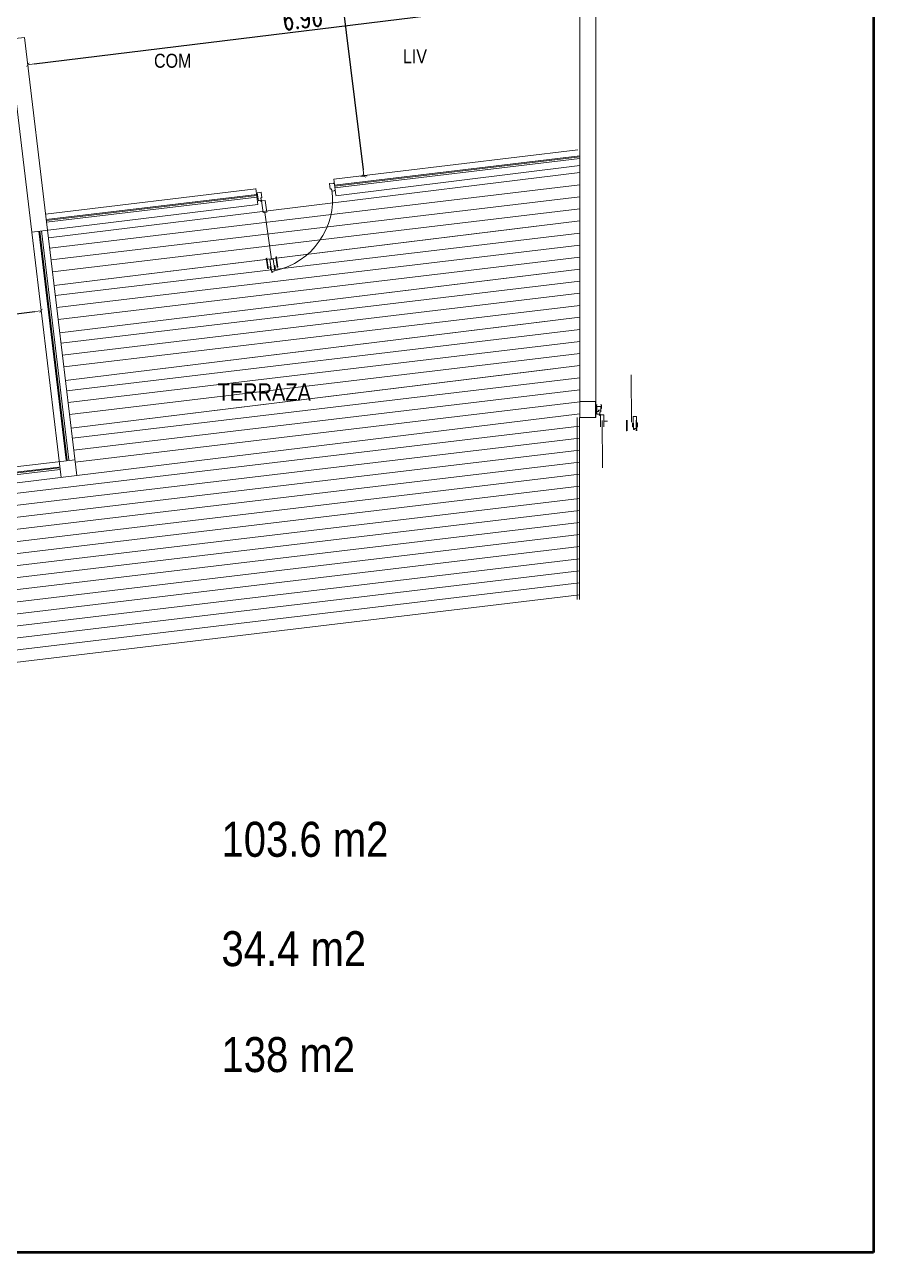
# Model space of a CAD drawing. Header units: millimetres. Extents: x 4525 to 9082, y 179 to 563.
# Drawn here: x 5285.44 to 5296.07, y 489.21 to 504.58 of the extents above; entities that cross this region are included whole.
import ezdxf

# ---------------------------------------------------------------- set-up
doc = ezdxf.new("R2010")
doc.units = ezdxf.units.MM
doc.header["$LTSCALE"] = 100
doc.layers.get('DEFPOINTS').update_dxf_attribs({"lineweight": 5})
for name, color, linetype, lineweight in [('004-Carpinterias', 1, 'Continuous', 18), ('006-Cotas parciales', 7, 'Continuous', 5), ('A01-Barrido', 250, 'Continuous', 5), ('A01-Carpinterias', 1, 'Continuous', 18), ('HATCH MUROS', 251, 'Continuous', 9)]:
    doc.layers.add(name, color=color, linetype=linetype, lineweight=lineweight)
doc.styles.add('AREAL', font='ARIALN.TTF')
doc.styles.add('COTAS', font='ROMANS.shx', dxfattribs={"width": 0.7})
doc.dimstyles.new('COTA40', dxfattribs={"dimscale": 0.4, "dimtxt": 0.3, "dimasz": 0.2, "dimexe": 0, "dimexo": 0, "dimgap": 0.09, "dimtad": 1, "dimzin": 0, "dimdsep": 46, "dimtxsty": 'COTAS', "dimblk1": 'COTA_N', "dimblk2": 'COTA_N', "dimsah": 1, "dimcen": 0.1, "dimclrd": 1, "dimclre": 8, "dimclrt": 5, "dimaunit": 1, "dimadec": 3, "dimazin": 0, "dimtfac": 1, "dimtix": 1, "dimtmove": 2, "dimatfit": 3, "dimldrblk": 'COTA_N', "dimfxl": 0, "dimtolj": 1, "dimtzin": 0, "dimarcsym": 0})

# ---------------------------------------------------------------- blocks, each defined once
blk = doc.blocks.new('COTA_N')
for p, q in [((-1, 0), (0, 0)), ((0, 0.5), (0, -0.5))]:
    blk.add_line(p, q)
at = {"const_width": 0.065}
blk.add_lwpolyline([(0.1414213562373163, 0.1414213562373021), (0.2828427124746327, 0.2828427124746187), (0, 0), (-0.1414213562373021, -0.1414213562373021), (-0.2828427124746185, -0.2828427124746185)], dxfattribs=at)
blk = doc.blocks.new('*D612')
at = {"layer": '006-Cotas parciales', "color": 1, "lineweight": -2, "ltscale": 100}
blk.add_line((5281.755375807274, 500.5148633182498), (5285.566709491989, 500.9876058140958), dxfattribs=at)
at = {"layer": 'DEFPOINTS', "color": 0, "ltscale": 100}
for p in [(5285.646101106095, 500.9974532304871), (5285.646101106095, 500.9974532304877), (5281.675984193167, 500.5050159018573)]:
    blk.add_point(p, dxfattribs=at)
at = {"layer": '006-Cotas parciales', "color": 1, "lineweight": -2, "ltscale": 100, "yscale": 0.08000000000000002, "zscale": 0.08000000000000002}
for p, xscale, rotation in [((5285.646101106095, 500.9974532304877), 0.08000000000000003, 7.070625202405801), ((5281.675984193167, 500.505015901858), 0.08000000000000002, 187.0706252024058)]:
    blk.add_blockref('COTA_N', p, dxfattribs=dict(at, xscale=xscale, rotation=rotation))
at = {"layer": '006-Cotas parciales', "color": 5, "ltscale": 100, "insert": (5283.641840187666, 500.90604821368), "char_height": 0.12, "attachment_point": 5, "rotation": 7.070625202405801, "style": 'COTAS'}
blk.add_mtext('\\A1;{\\H2x;4.00}', dxfattribs=at)
blk = doc.blocks.new('*D620')
at = {"layer": '006-Cotas parciales', "color": 1, "lineweight": -2, "ltscale": 100}
blk.add_line((5285.559035041681, 504.0884322098497), (5292.311809238913, 504.9180395653161), dxfattribs=at)
at = {"layer": 'DEFPOINTS', "color": 0, "ltscale": 100}
for p in [(5292.391212261025, 504.9277945681137), (5292.391212261025, 504.9277945681143), (5285.479632019569, 504.0786772070509)]:
    blk.add_point(p, dxfattribs=at)
at = {"layer": '006-Cotas parciales', "color": 1, "lineweight": -2, "ltscale": 100, "xscale": 0.08000000000000002, "yscale": 0.08000000000000002, "zscale": 0.08000000000000002}
for p, rotation in [((5292.391212261025, 504.9277945681143), 7.003936447478181), ((5285.479632019569, 504.0786772070515), 187.0039364474782)]:
    blk.add_blockref('COTA_N', p, dxfattribs=dict(at, rotation=rotation))
at = {"layer": '006-Cotas parciales', "color": 5, "ltscale": 100, "insert": (5288.916399884841, 504.6580717806999), "char_height": 0.12, "attachment_point": 5, "rotation": 7.003936447478179, "style": 'COTAS'}
blk.add_mtext('\\A1;{\\H2x;6.96}', dxfattribs=at)
blk = doc.blocks.new('*D621')
at = {"layer": '006-Cotas parciales', "color": 1, "lineweight": -2, "ltscale": 100}
blk.add_line((5288.869763472571, 509.2555994112921), (5289.677384893518, 502.7626065038751), dxfattribs=at)
at = {"layer": 'DEFPOINTS', "color": 0, "ltscale": 100}
for p in [(5288.859888882665, 509.3349876501829), (5289.687259483448, 502.6832182649873), (5289.687259483435, 502.6832182649857)]:
    blk.add_point(p, dxfattribs=at)
at = {"layer": '006-Cotas parciales', "color": 1, "lineweight": -2, "ltscale": 100, "xscale": 0.08000000000000002, "yscale": 0.08000000000000002, "zscale": 0.08000000000000002}
for p, rotation in [((5288.859888882654, 509.3349876501815), 97.09023635948252), ((5289.687259483435, 502.6832182649857), 277.0902363594825)]:
    blk.add_blockref('COTA_N', p, dxfattribs=dict(at, rotation=rotation))
at = {"layer": '006-Cotas parciales', "color": 5, "ltscale": 100, "insert": (5289.428381248878, 506.0283584079227), "char_height": 0.12, "attachment_point": 5, "rotation": 277.0902363594825, "style": 'COTAS'}
blk.add_mtext('\\A1;{\\H2x;6.70}', dxfattribs=at)

msp = doc.modelspace()

# ---------------------------------------------------------------- linework, layer by layer
at = {"layer": '004-Carpinterias', "linetype": 'Continuous', "extrusion": (-0.02102444757590097, 0.1444198270646843, 0.9892931244857284)}
for p, q in [((5288.424580005534, 502.2262656674718, -0.1094566142858264), (5288.403202349952, 502.3731117289795, -0.131347938172703)), ((5288.452399841784, 502.3787742513467, 1.787280658576883), (5288.473777497365, 502.2319281898387, 1.809171982463759)), ((5288.530871597855, 501.6419066875911, -0.0218913187384473), (5288.445360975529, 502.2292909336227, -0.1094566142859106)), ((5288.533606051307, 501.477350737923, 0.002189139901353165), (5288.510090627858, 501.6388814214407, -0.02189131873843397)), ((5288.551652567851, 501.6449319537411, -0.02189131873836292), (5288.573030223433, 501.4980858922339, 5.148456772019472e-09))]:
    msp.add_line(p, q, dxfattribs=at)
at = {"layer": '004-Carpinterias', "color": 1, "linetype": 'Continuous', "extrusion": (-0.02102444757590097, 0.1444198270646843, 0.9892931244857284)}
for p, q in [((5288.551652567852, 501.6449319537415, -0.02189131873837713), (5288.510090627858, 501.6388814214407, -0.02189131873843397)), ((5288.521777069061, 501.5586056463404, -0.009924072393652672), (5288.511881369015, 501.557165043404, -0.009924072393581618)), ((5288.511881369131, 501.5571650434211, -0.009924072393581618), (5288.518722226237, 501.5101742530397, -0.002918841193058519)), ((5288.563339009283, 501.5646561786749, -0.009924072393666883), (5288.573234709326, 501.5660967816094, -0.009924072393581618)), ((5288.573234709208, 501.5660967815923, -0.00992407239361004), (5288.580075566431, 501.5191059912279, -0.002918841193086941)), ((5288.528617926288, 501.5116148559169, -0.002918841184389898), (5288.518722226247, 501.5101742529812, -0.002918841184333054)), ((5288.54844960136, 501.4795116423241, 0.002189139901367376), (5288.533606051307, 501.477350737923, 0.002189139901353165)), ((5288.54844960136, 501.4795116423241, 0.002189139901367376), (5288.533606051307, 501.477350737923, 0.002189139901353165)), ((5288.573030223433, 501.4980858922336, 5.148485193728902e-09), (5288.546311833493, 501.4941962643341, 5.148456772019472e-09)), ((5288.546311833493, 501.4941962643341, 5.148456772019472e-09), (5288.54844960136, 501.4795116423241, 0.002189139901367376)), ((5288.570179866399, 501.5176653882348, -0.002918841184418319), (5288.58007556644, 501.5191059911699, -0.002918841184446741))]:
    msp.add_line(p, q, dxfattribs=at)
at = {"layer": '004-Carpinterias', "color": 1, "linetype": 'Continuous'}
for p, q in [((5288.573030223434, 501.4980858922339, 5.148485193728902e-09), (5288.546311833493, 501.4941962643341, 5.148456772019472e-09)), ((5292.651537073114, 499.7525433384567, -0.01064036527237899), (5292.624537518171, 499.7523833414375, -0.01064036527240741)), ((5293.102503488083, 499.5249330948014, -0.01064036527237899), (5293.07550393314, 499.5247730977821, -0.01064036527240741))]:
    msp.add_line(p, q, dxfattribs=at)
at = {"layer": '004-Carpinterias', "linetype": 'Continuous', "extrusion": (-0.0008648253841352666, 0.1459395968280031, 0.9892931244857284)}
for p, q in [((5293.037617022557, 499.6034995879511, -0.03253168915931148), (5293.034099605195, 500.1970650407795, -0.1200969847067748)), ((5292.650046764274, 499.5439513601586, -0.1200969847066906), (5292.649167409932, 499.6923427233659, -0.1419883085935671)), ((5292.691166717707, 499.6925916076188, -0.1419883085935956), (5292.692046072048, 499.5442002444116, -0.120096984706719)), ((5292.675187021023, 499.0298427052458, -0.03253168915931148), (5292.671669603661, 499.6234081580741, -0.1200969847067748)), ((5293.060592115834, 499.5098450582022, -0.008451230519511022), (5293.059624825964, 499.6730755737561, -0.03253168915929816)), ((5293.10162413374, 499.6733244580083, -0.03253168915922711), (5293.102503488082, 499.5249330948015, -0.01064036527240741))]:
    msp.add_line(p, q, dxfattribs=at)
at = {"layer": '004-Carpinterias', "color": 1, "linetype": 'Continuous', "extrusion": (-0.0008648253841352666, 0.1459395968280031, 0.9892931244857284)}
for p, q in [((5292.609139124218, 499.8195652781457, -0.02056444281451686), (5292.599139288984, 499.8195060199895, -0.0205644428144458)), ((5292.599139289103, 499.8195060199903, -0.0205644428144458), (5292.599420682733, 499.7720207325399, -0.01355921161392271)), ((5292.609420517964, 499.7720799906369, -0.01355921160525408), (5292.599420682735, 499.7720207324807, -0.01355921160519724)), ((5292.624625453699, 499.7375441890907, -0.00845123051949681), (5292.609625700865, 499.7374553018576, -0.008451230519511022)), ((5292.624625453699, 499.7375441890907, -0.00845123051949681), (5292.609625700865, 499.7374553018576, -0.008451230519511022)), ((5292.651537073113, 499.7525433384566, -0.01064036527237899), (5292.624537518171, 499.7523833414375, -0.01064036527240741)), ((5292.624537518171, 499.7523833414375, -0.01064036527240741), (5292.624625453699, 499.7375441890907, -0.00845123051949681)), ((5292.651138432226, 499.8198141624001, -0.02056444281453107), (5292.661138267456, 499.8198734205546, -0.0205644428144458)), ((5292.65141982586, 499.7723288748903, -0.01355921160528251), (5292.661419661087, 499.772388133046, -0.01355921160531093)), ((5292.661138267337, 499.8198734205537, -0.02056444281447423), (5292.661419661086, 499.7723881331049, -0.01355921161395113)), ((5293.060105539187, 499.5919550344904, -0.02056444281451686), (5293.050105703953, 499.5918957763342, -0.0205644428144458)), ((5293.050105704072, 499.591895776335, -0.0205644428144458), (5293.050387097702, 499.5444104888846, -0.01355921161392271)), ((5293.060386932933, 499.5444697469815, -0.01355921160525408), (5293.050387097705, 499.5444104888253, -0.01355921160519724)), ((5293.101624133741, 499.6733244580084, -0.03253168915924132), (5293.059624825964, 499.6730755737561, -0.03253168915929816)), ((5293.102104847195, 499.5922039187447, -0.02056444281453107), (5293.112104682426, 499.5922631768993, -0.0205644428144458)), ((5293.102386240829, 499.544718631235, -0.01355921160528251), (5293.112386076056, 499.5447778893907, -0.01355921160531093)), ((5293.112104682306, 499.5922631768984, -0.02056444281447423), (5293.112386076055, 499.5447778894496, -0.01355921161395113)), ((5293.075591868668, 499.5099339454353, -0.00845123051949681), (5293.060592115834, 499.5098450582022, -0.008451230519511022)), ((5293.075591868668, 499.5099339454353, -0.00845123051949681), (5293.060592115834, 499.5098450582022, -0.008451230519511022)), ((5293.102503488082, 499.5249330948013, -0.01064036527237899), (5293.07550393314, 499.5247730977821, -0.01064036527240741)), ((5293.07550393314, 499.5247730977821, -0.01064036527240741), (5293.075591868668, 499.5099339454353, -0.00845123051949681))]:
    msp.add_line(p, q, dxfattribs=at)
at = {"layer": '004-Carpinterias', "ltscale": 0.01, "const_width": 0.02}
for points in [[(5288.467664501944, 501.6595917590983), (5288.487832943027, 501.5210519585791)], [(5288.586412902358, 501.6768789943088), (5288.606581343442, 501.5383391937899)]]:
    msp.add_lwpolyline(points, dxfattribs=at)
at = {"layer": '004-Carpinterias', "ltscale": 0.01, "const_width": 0.01999999999999999, "elevation": -0.01064037042086419}
for points in [[(5292.977460347906, 499.6297497921936), (5292.978289962085, 499.489752099056)], [(5293.097458370566, 499.6304608900631), (5293.098287984745, 499.4904631969256)]]:
    msp.add_lwpolyline(points, dxfattribs=at)
at = {"layer": 'A01-Barrido', "linetype": 'Continuous', "extrusion": (-0.02102444757590097, 0.1444198270646843, 0.9892931244857284)}
msp.add_circle((-5305.61146337289, 261.8618265497415, -38.76305958233649), 0.007500008106809762, dxfattribs=at)
at = {"layer": 'A01-Barrido', "linetype": 'Continuous', "extrusion": (-0.0008648253841352666, 0.1459395968280031, 0.9892931244857284)}
msp.add_circle((-5295.50982179324, -463.6082916746156, 66.309344118722), 0.007500008106809761, dxfattribs=at)
at = {"layer": 'A01-Barrido', "linetype": 'Continuous', "extrusion": (-0.02102444757590097, 0.1444198270646843, 0.9892931244857284)}
msp.add_arc((-5305.587973319873, 261.847082318969, -38.7630595823363), 0.9160055875241548, 94.09987707240775, 179.6662266810925, dxfattribs=at)
at = {"layer": 'A01-Carpinterias', "linetype": 'Continuous', "extrusion": (-0.02102444757590097, 0.1444198270646843, 0.9892931244857284)}
for p, q in [((5288.351704281522, 502.4734927468631, -0.147096281406653), (5288.401182728261, 502.4806957537551, -0.1470962814067667)), ((5288.365956051873, 502.3755953727755, -0.1325020655195237), (5288.351704281522, 502.4734927468631, -0.147096281406653)), ((5288.41115896214, 502.4121676287517, -0.1368803357804245), (5288.401182728261, 502.4806957537551, -0.1470962814067667)), ((5289.30572574641, 502.5962665077424, 1.77131340182958), (5289.256247251595, 502.5890634938527, 1.771313401829481)), ((5289.266223485472, 502.5205353688481, 1.781529347455994), (5289.256247251595, 502.5890634938527, 1.771313401829481)), ((5289.266223485472, 502.5205353688481, 1.781529347455994), (5289.281067035658, 502.5226962732688, 1.781529347455994)), ((5289.281067035658, 502.5226962732688, 1.781529347455994), (5289.285342571989, 502.4933270239077, 1.785907617754241)), ((5289.285342571989, 502.4933270239077, 1.785907617754241), (5289.319977516796, 502.4983691334035, 1.785907617754212)), ((5289.305725746411, 502.5962665077433, 1.771313401829467), (5289.307150923448, 502.5864767703089, 1.772772823422038)), ((5289.319977516796, 502.4983691334035, 1.785907617754212), (5289.318552339758, 502.5081588708373, 1.784448196161755)), ((5288.400590948582, 502.3806374752698, -0.1325020655196232), (5288.365956051873, 502.3755953727755, -0.1325020655195237)), ((5288.41115896214, 502.4121676287517, -0.1368803357804245), (5288.396315411956, 502.4100067243309, -0.1368803357803818)), ((5288.396315411956, 502.4100067243309, -0.1368803357803818), (5288.400590948582, 502.3806374752698, -0.1325020655196232)), ((5288.410837901791, 502.3727237190456, 1.787280658576911), (5288.452399841784, 502.3787742513467, 1.787280658576883)), ((5288.424580005534, 502.2262656674718, -0.1094566142858264), (5288.466141945526, 502.2323161997726, -0.1094566142858548))]:
    msp.add_line(p, q, dxfattribs=at)
at = {"layer": 'A01-Carpinterias', "linetype": 'Continuous', "extrusion": (-0.0008648253841352666, 0.1459395968280031, 0.9892931244857284)}
for p, q in [((5292.604526798879, 499.80031678441, -2.076365248577131), (5292.654525920992, 499.8006130748683, -2.076365248577245)), ((5292.605113035103, 499.7013892091919, -2.061771032690002), (5292.604526798879, 499.80031678441, -2.076365248577131)), ((5292.640112404407, 499.7015966124177, -2.061771032690102), (5292.605113035103, 499.7013892091919, -2.061771032690002)), ((5292.654936286127, 499.7313638094616, -2.066149302950903), (5292.639936533162, 499.731274922227, -2.06614930295086)), ((5292.639936533162, 499.731274922227, -2.06614930295086), (5292.640112404407, 499.7015966124177, -2.061771032690102)), ((5292.649167409932, 499.6923427233659, -0.1419883085935671), (5292.691166717707, 499.6925916076188, -0.1419883085935956)), ((5292.654936286127, 499.7313638094616, -2.066149302950903), (5292.654525920992, 499.8006130748683, -2.076365248577245)), ((5292.69305422157, 499.6136517880897, -0.1200969847066906), (5292.735053529344, 499.6139006723427, -0.120096984706719))]:
    msp.add_line(p, q, dxfattribs=at)
at = {"layer": 'HATCH MUROS', "color": 0, "ltscale": 100}
for p, q in [((5296.06604953438, 518.8733057929214), (5296.06604953438, 489.20609391098)), ((5289.335556867774, 502.4447420182562, -0.1419883085935956), (5289.311836599514, 502.6433304088364, -0.1419883085935956)), ((5288.359858540641, 502.3263393052222, -0.1419883085935956), (5288.335915660964, 502.5267621321312, -0.1419883085935956)), ((5292.590706900774, 499.8601242451973, -0.1419883085935956), (5292.390706903672, 499.8601582990495, -0.1419883085935956)), ((5292.590706900774, 499.8601242451982, -0.1419883085935956), (5292.390706903672, 499.8601582990505, -0.1419883085935956)), ((5292.587251316798, 499.6586883863535, -0.1419883085935956), (5292.587381346811, 499.858688344084, -0.1419883085935956)), ((5292.590672846921, 499.6601242480963, -0.1419883085935956), (5292.390672849821, 499.6601583019485, -0.1419883085935956)), ((5292.39067284982, 499.6601583019495, -0.1419883085935956), (5292.590672846921, 499.6601242480974, -0.1419883085935956)), ((5292.590672846921, 499.6601242480963, -0.1419883085935956), (5292.39067284982, 499.6601583019485, -0.1419883085935956)), ((5292.39067284982, 499.6601583019505, -0.1419883085935956), (5292.590672846922, 499.6601242480983, -0.1419883085935956)), ((5292.59067284692, 499.6601242480975, -0.1419883085935956), (5292.39067284982, 499.6601583019495, -0.1419883085935956)), ((5296.06604953438, 489.20609391098), (5274.766375391575, 489.20609391098))]:
    msp.add_line(p, q, dxfattribs=at)
at = {"layer": 'HATCH MUROS', "color": 0, "lineweight": 50, "ltscale": 100}
for p, q in [((5296.06604953438, 518.2109003498229), (5296.06604953438, 489.20609391098)), ((5296.06604953438, 489.20609391098), (5277.743788113557, 489.20609391098))]:
    msp.add_line(p, q, dxfattribs=at)
at = {"layer": 'HATCH MUROS', "color": 0, "linetype": 'ByBlock', "ltscale": 100}
for p, q in [((5292.391210115949, 502.8155494591169, -0.1419883085935956), (5292.391217199795, 509.7909822266645, -0.1419883085935956)), ((5292.591210115949, 502.8155492560085, -0.1419883085935956), (5292.591217199794, 509.7909820235562, -0.1419883085935956)), ((5285.24033848998, 504.3963407352566, -0.1419883085935956), (5285.438931757004, 504.4200201417693, -0.1419883085935956)), ((5285.240338489981, 504.3963407352567, -0.1419883085935956), (5285.528080633547, 501.9831192585703, -0.1419883085935956)), ((5285.438931757005, 504.4200201417693, -0.1419883085935956), (5285.726673900571, 502.0067986650828, -0.1419883085935956)), ((5289.311836599514, 502.6433304088364, -0.1419883085935956), (5292.367116590362, 503.0140929103431, -0.1419883085935956)), ((5289.33636738462, 502.4379562924713, -0.1419883085935956), (5292.391210115949, 502.8155494591169, -0.1419883085935956)), ((5292.391210115949, 502.8155494591169, -0.1419883085935956), (5292.39067284982, 499.6601583019505, -0.1419883085935956)), ((5292.591210113051, 502.8155154052646, -0.1419883085935956), (5292.590672846922, 499.6601242480983, -0.1419883085935956)), ((5285.702580374984, 502.2053421163091, -0.1419883085935956), (5288.336134813721, 502.5249276320341, -0.1419883085935956)), ((5285.528080633546, 501.9831192585703, -0.1419883085935956), (5288.360228339307, 502.326384180808, -0.1419883085935956)), ((5289.335556867774, 502.4447420182562, -0.1419883085935956), (5289.335556867774, 502.4447420182562, -0.1419883085935956)), ((5289.35965039336, 502.2461985670301, -0.1419883085935956), (5289.35965039336, 502.2461985670301, -0.1419883085935956)), ((5286.094585044621, 498.9336054605413, -0.1419883085935956), (5285.726703306298, 502.0068021851407, -0.1419883085935956)), ((5285.896002791328, 498.9098338666316, -0.1419883085935956), (5285.528121053005, 501.9830305912309, -0.1419883085935956)), ((5292.39067284982, 499.6601583019505, -0.1419883085935956), (5292.58725227674, 499.6601648788601, -0.1419883085935956)), ((5282.875060737326, 498.7504730018165, -0.1419883085935956), (5286.07086477636, 499.1321938511225, -0.1419883085935956)), ((5282.898781005586, 498.5518846112352, -0.1419883085935956), (5286.094585044621, 498.9336054605413, -0.1419883085935956))]:
    msp.add_line(p, q, dxfattribs=at)
at = {"layer": 'HATCH MUROS', "color": 3, "ltscale": 100}
for p, q in [((5289.32062114383, 502.5697853502973, -0.1419883085935956), (5292.39121023883, 502.9365499775681, -0.1419883085935956)), ((5289.321976850007, 502.5584352464602, -0.1419883085935956), (5292.391210227141, 502.9250379408437, -0.1419883085935956)), ((5289.324507293303, 502.5372501293121, -0.1419883085935956), (5292.391210205318, 502.9035505738445, -0.1419883085935956)), ((5285.710954783824, 502.1386309704243, -0.1419883085935956), (5288.344701470919, 502.4532172247658, -0.1419883085935956)), ((5285.71230815462, 502.1272805876392, -0.1419883085935956), (5288.34605737242, 502.4418671442591, -0.1419883085935956)), ((5285.7148342389, 502.1060949498309, -0.1419883085935956), (5288.348588180294, 502.4206820706576, -0.1419883085935956)), ((5285.972386759413, 499.1263964108196, -0.1419883085935956), (5285.629725056802, 501.9951934786812, -0.1419883085935956)), ((5285.993571876561, 499.1289268541162, -0.1419883085935956), (5285.650909519941, 501.9977293974079, -0.1419883085935956)), ((5285.961036655575, 499.1250407046421, -0.1419883085935956), (5285.618375303357, 501.993834838997, -0.1419883085935956)), ((5282.883034721982, 498.6837140275106, -0.1419883085935956), (5285.866818624842, 499.0401102619566, -0.1419883085935956)), ((5282.884390428159, 498.6723639236736, -0.1419883085935956), (5285.877109265871, 499.0298273859216, -0.1419883085935956)), ((5282.886920871456, 498.6511788065255, -0.1419883085935956), (5285.884825093788, 499.0092616338524, -0.1419883085935956))]:
    msp.add_line(p, q, dxfattribs=at)
at = {"layer": 'HATCH MUROS', "color": 4, "ltscale": 100}
for p, q in [((5285.73815346541, 501.9111502736657, -0.1419883085935956), (5292.391195259841, 502.7282987751213, -0.1419883085935956)), ((5285.753576533698, 501.7823096218643, -0.1419883085935956), (5292.391169180381, 502.5751327960893, -0.1419883085935956)), ((5285.771405229727, 501.6333729269201, -0.1419883085935956), (5292.391143457923, 502.4240634911022, -0.1419883085935956)), ((5285.789233925753, 501.4844362319756, -0.1419883085935956), (5292.391117735463, 502.2729941861148, -0.1419883085935956)), ((5285.809439781252, 501.3156413110408, -0.1419883085935956), (5292.391092370001, 502.1240215551721, -0.1419883085935956)), ((5285.809439781252, 501.3156413110408, -0.1419883085935956), (5291.841975876571, 502.0565772592252, -0.1419883085935956)), ((5285.82486284954, 501.1868006592394, -0.1419883085935956), (5292.391066331617, 501.9710967985738, -0.1419883085935956)), ((5285.842691545569, 501.0378639642952, -0.1419883085935956), (5292.391040609157, 501.8200274935867, -0.1419883085935956)), ((5285.860520241596, 500.8889272693507, -0.1419883085935956), (5292.391014886698, 501.6689581885992, -0.1419883085935956)), ((5285.880726097094, 500.7201323484159, -0.1419883085935956), (5292.390989480165, 501.5197443352232, -0.1419883085935956)), ((5285.880726097094, 500.7201323484159, -0.1419883085935956), (5291.913262192414, 501.4610682966003, -0.1419883085935956)), ((5285.896149165383, 500.5912916966145, -0.1419883085935956), (5292.390963482852, 501.367060801058, -0.1419883085935956)), ((5285.913977861412, 500.4423550016704, -0.1419883085935956), (5292.390937760393, 501.2159914960711, -0.1419883085935956)), ((5285.931806557438, 500.2934183067259, -0.1419883085935956), (5292.390912037933, 501.0649221910837, -0.1419883085935956)), ((5285.952012412937, 500.124623385791, -0.1419883085935956), (5292.390886590327, 500.9154671152743, -0.1419883085935956)), ((5285.952012412937, 500.124623385791, -0.1419883085935956), (5291.984548508256, 500.8655593339755, -0.1419883085935956)), ((5285.967435481225, 499.9957827339896, -0.1419883085935956), (5292.390860634088, 500.7630248035425, -0.1419883085935956)), ((5285.985264177254, 499.8468460390455, -0.1419883085935956), (5292.390834911629, 500.6119554985555, -0.1419883085935956)), ((5286.00309287328, 499.697909344101, -0.1419883085935956), (5292.390809189169, 500.4608861935679, -0.1419883085935956)), ((5286.023298728779, 499.5291144231662, -0.1419883085935956), (5292.39078370049, 500.3111898953254, -0.1419883085935956)), ((5286.023298728779, 499.5291144231662, -0.1419883085935956), (5292.055834824098, 500.2700503713506, -0.1419883085935956)), ((5286.038721797067, 499.4002737713648, -0.1419883085935956), (5292.390757785323, 500.1589888060269, -0.1419883085935956)), ((5286.056550493096, 499.2513370764206, -0.1419883085935956), (5292.390732062865, 500.0079195010398, -0.1419883085935956)), ((5286.074379189123, 499.1024003814761, -0.1419883085935956), (5292.390706340404, 499.8568501960523, -0.1419883085935956)), ((5286.094585044621, 498.9336054605413, -0.1419883085935956), (5292.390680810653, 499.7069126753765, -0.1419883085935956)), ((5281.739512130137, 498.2824923846527, -0.1419883085935956), (5292.387943940901, 499.5543877777737, -0.1419883085935956)), ((5292.357961823311, 499.6594146320099, -0.1419883085935956), (5292.357573736081, 497.3801586982345, -0.1419883085935956)), ((5292.387961822876, 499.6594095239321, -0.1419883085935956), (5292.387573735646, 497.3801535901567, -0.1419883085935956)), ((5281.757302331333, 498.1335510917168, -0.1419883085935956), (5292.387918218442, 499.4033184727863, -0.1419883085935956)), ((5281.775092532528, 497.9846097987809, -0.1419883085935956), (5292.387892495982, 499.2522491677993, -0.1419883085935956)), ((5281.792882733724, 497.835668505845, -0.1419883085935956), (5292.387866773523, 499.101179862812, -0.1419883085935956)), ((5281.810490351303, 497.6867054043213, -0.1419883085935956), (5292.387841051062, 498.9501105578246, -0.1419883085935956)), ((5281.828280552499, 497.5377641113855, -0.1419883085935956), (5292.387815328604, 498.7990412528376, -0.1419883085935956)), ((5281.846070753694, 497.3888228184496, -0.1419883085935956), (5292.387789606145, 498.6479719478504, -0.1419883085935956)), ((5281.86386095489, 497.2398815255137, -0.1419883085935956), (5292.387763883686, 498.4969026428633, -0.1419883085935956)), ((5281.881651156085, 497.0909402325778, -0.1419883085935956), (5292.387738161226, 498.3458333378761, -0.1419883085935956)), ((5281.869470515079, 496.9384190908152, -0.1419883085935956), (5292.387712438766, 498.1947640328888, -0.1419883085935956)), ((5281.887260716275, 496.7894777978793, -0.1419883085935956), (5292.387686716307, 498.0436947279016, -0.1419883085935956)), ((5281.90505091747, 496.6405365049434, -0.1419883085935956), (5292.387660993848, 497.8926254229144, -0.1419883085935956)), ((5281.922841118666, 496.4915952120076, -0.1419883085935956), (5292.387635271389, 497.7415561179274, -0.1419883085935956)), ((5281.940631319861, 496.3426539190717, -0.1419883085935956), (5292.387609548929, 497.59048681294, -0.1419883085935956)), ((5281.958421521057, 496.1937126261358, -0.1419883085935956), (5292.38758382647, 497.4394175079529, -0.1419883085935956))]:
    msp.add_line(p, q, dxfattribs=at)

# ---------------------------------------------------------------- texts
at = {"style": 'AREAL'}
for s, height, p in [('COM', 0.1749559028437464, (5287.059793071437, 504.0403219771981, -2.830616905342868)), ('LIV', 0.1749559028437464, (5290.176041863824, 504.0962489452078, -2.830616905342868)), ('TERRAZA', 0.21875, (5287.854913177818, 499.8700599372338, -0.8294883085944877)), ('103.6 m2', 0.4375, (5287.904389721342, 494.1606693715268, -1.375000000001813)), ('34.4 m2', 0.4375, (5287.904389721342, 492.7911138653164, -1.375000000001813)), ('138 m2', 0.4375, (5287.904389721342, 491.4650423784053, -1.375000000001813))]:
    msp.add_text(s, height=height, dxfattribs=at).set_placement(p)

# ---------------------------------------------------------------- dimensions: what is measured, and where the dimension line sits
at = {"layer": '006-Cotas parciales', "ltscale": 100}
dim = msp.add_aligned_dim(p1=(5288.859888882666, 509.334987650183, -0.1419883085935956), p2=(5289.687259483448, 502.6832182649873, -0.1419883085935956), distance=-1.2831959012339334e-11, text='{\\H2x;<>}', dimstyle='COTA40', dxfattribs=at)
dim.commit()
dim.dimension.update_dxf_attribs({"geometry": '*D621', "text_midpoint": (5289.428381248878, 506.0283584079227, -0.1419883085935956)})
at = {"layer": '006-Cotas parciales', "color": 0, "ltscale": 100}
for p1, p2, distance, picture, middle in [((5285.479632019569, 504.0786772070508, -0.1419883085935956), (5292.391212261024, 504.9277945681136, -0.1419883085935956), 4.552148860117111e-13, '*D620', (5288.916399884841, 504.6580717806999, -0.1419883085935956)), ((5281.675984193166, 500.5050159018572, -0.1419883085935956), (5285.646101106094, 500.997453230487, -0.1419883085935956), 5.649716924834582e-13, '*D612', (5283.641840187666, 500.90604821368, -0.1419883085935956))]:
    dim = msp.add_aligned_dim(p1=p1, p2=p2, distance=distance, text='{\\H2x;<>}', dimstyle='COTA40', dxfattribs=at)
    dim.commit()
    dim.dimension.update_dxf_attribs({"geometry": picture, "text_midpoint": middle})

doc.saveas('drawing.dxf')
